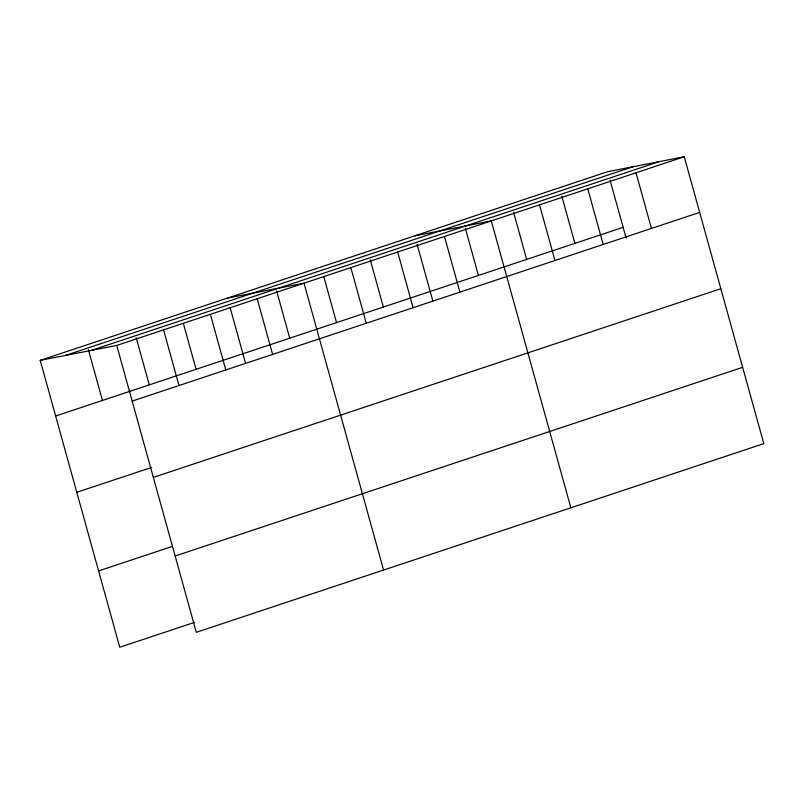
<?xml version="1.0" encoding="UTF-8"?>
<svg xmlns="http://www.w3.org/2000/svg" width="804" height="804" viewBox="0 0 804 804"><rect width="100%" height="100%" fill="white"/><g stroke="black" fill="none" stroke-linecap="round" stroke-linejoin="round"><path stroke-width="1.21" d="M40.2 360.363L607.703 171.694L684.244 156.76L763.8 443.637L196.297 632.306L116.741 345.439L40.2 360.363L119.756 647.24L194.668 622.326M65.456 355.438L632.969 166.76M91.475 350.363L658.989 161.694M116.741 345.439L684.244 156.76M55.637 416.01L623.14 227.331M132.168 401.085L699.671 212.407M76.792 492.319L151.705 467.405M153.333 477.385L720.836 288.716M98.59 570.93L172.337 546.418M175.131 556.006L742.635 367.327M414.753 235.843L491.294 220.919L570.85 507.786M227.482 298.103L304.012 283.179L383.568 570.046M636.004 172.8L651.441 228.447M610.055 180.156L626.115 238.064M587.764 188.839L603.201 244.486M561.815 196.196L574.9 243.371M539.534 204.879L554.961 260.526M513.575 212.236L526.66 259.411M465.345 228.266L478.42 275.45M444.471 236.476L459.908 292.123M417.105 244.305L432.833 301.018M397.648 252.044L413.085 307.691M370.282 259.873L383.367 307.048M350.835 267.611L366.262 323.258M323.801 276.646L336.544 322.615M276.646 291.008L289.731 338.182M257.19 298.746L272.626 354.393M230.165 307.781L245.552 363.287M210.377 314.314L225.803 369.951M183.342 323.349L196.086 369.317M163.554 329.871L178.99 385.518M136.188 337.7L149.273 384.875M88.36 349.639L102.45 400.442"/></g></svg>
